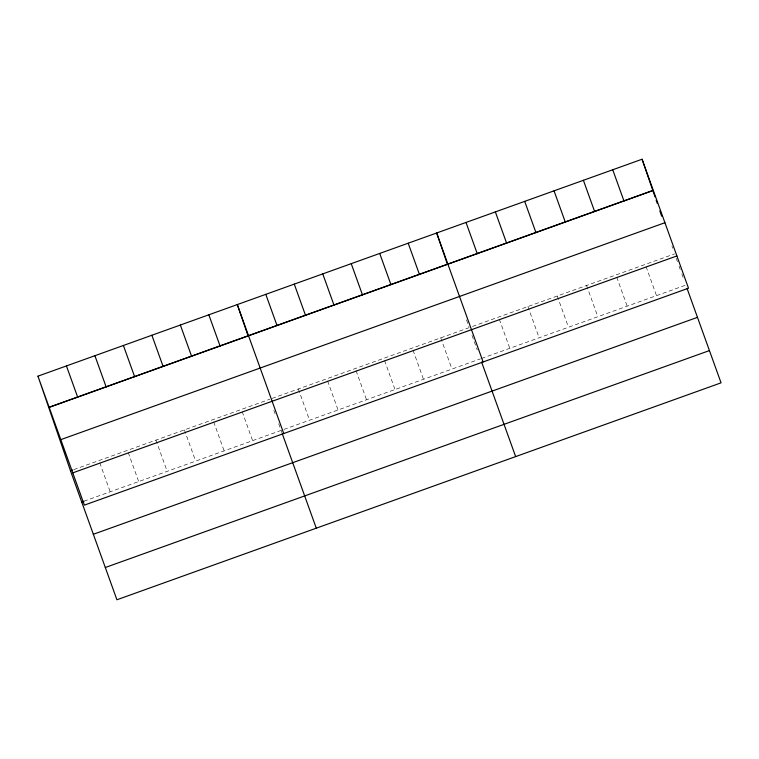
<?xml version="1.0" encoding="UTF-8"?>
<svg xmlns="http://www.w3.org/2000/svg" width="759" height="759" viewBox="0 0 759 759"><rect width="100%" height="100%" fill="white"/><g stroke="black" fill="none" stroke-linecap="round" stroke-linejoin="round"><path stroke-width="0.57" stroke-dasharray="3.79 2.85" d="M73.775 469.622L269.853 399.215M272.045 398.428L469.214 327.632M472.477 326.455L674.618 253.876M83.917 501.234L480.456 358.846M481.538 358.457L685.861 285.09M676.222 258.335L677.426 261.684M679.03 266.143L680.235 269.483M681.848 273.942L683.053 277.291M646.08 266.646L656.516 295.631M616.735 277.177L627.171 306.162M586.584 285.488L597.826 316.702M557.248 296.019L568.482 327.243M527.903 306.56L539.137 337.774M499.365 319.321L509.801 348.315M472.022 335.431L477.24 349.927M440.732 337.859L451.975 369.073M413.057 350.316L423.494 379.301M384.576 360.544L395.012 389.528M356.094 370.762L366.531 399.756M327.613 380.99L338.049 409.983M298.334 388.988L309.568 420.211M273.866 410.363L275.071 413.712M278.686 423.74L279.891 427.089M281.096 430.429L281.864 432.583M242.178 411.672L252.614 440.656M213.696 421.9L224.133 450.884M184.409 429.898L195.651 461.111M155.927 440.125L167.17 471.339M128.252 452.573L138.688 481.567M99.771 462.8L110.207 491.794M671.933 246.068L672.702 248.297M466.529 319.824L468.834 326.512"/><path stroke-width="1.14" d="M37.95 376.16L642.076 159.229L688.508 288.202L84.382 505.124L37.95 376.16L70.492 470.798L116.924 599.771L721.05 382.84L687.018 288.316M48.69 407.384L652.816 190.462L642.076 159.229M49.193 407.374L653.319 190.452M60.805 439.632L664.931 222.71M70.492 470.798L72.684 470.011M72.769 472.866L676.895 255.944M81.725 502.022L83.917 501.234M93.338 534.279L697.474 317.347M105.311 567.514L709.437 350.582M612.731 169.769L623.974 200.983M583.396 180.3L594.629 211.524M554.051 190.841L565.284 222.055M524.706 201.382L535.949 232.596M495.361 211.913L506.604 243.127M466.017 222.453L477.259 253.667M483.103 361.958L436.672 232.985L447.412 264.217M481.614 362.071L515.646 456.595M408.2 243.212L419.433 274.426M379.718 253.44L390.951 284.653M351.237 263.667L362.47 294.881M322.755 273.895L333.988 305.109M294.274 284.122L305.516 315.336M265.792 294.34L277.035 325.564M283.743 433.541L237.311 304.568L248.051 335.801M282.253 433.655L316.285 528.179M208.829 314.795L220.072 346.019M180.348 325.023L191.591 356.237M151.876 335.25L163.109 366.464M123.394 345.478L134.628 376.692M94.913 355.705L106.146 386.919M66.431 365.933L77.665 397.147M653.186 191.534L655.026 196.904M656.137 200.12L657.247 203.336M659.827 210.841L661.668 216.211"/></g></svg>
